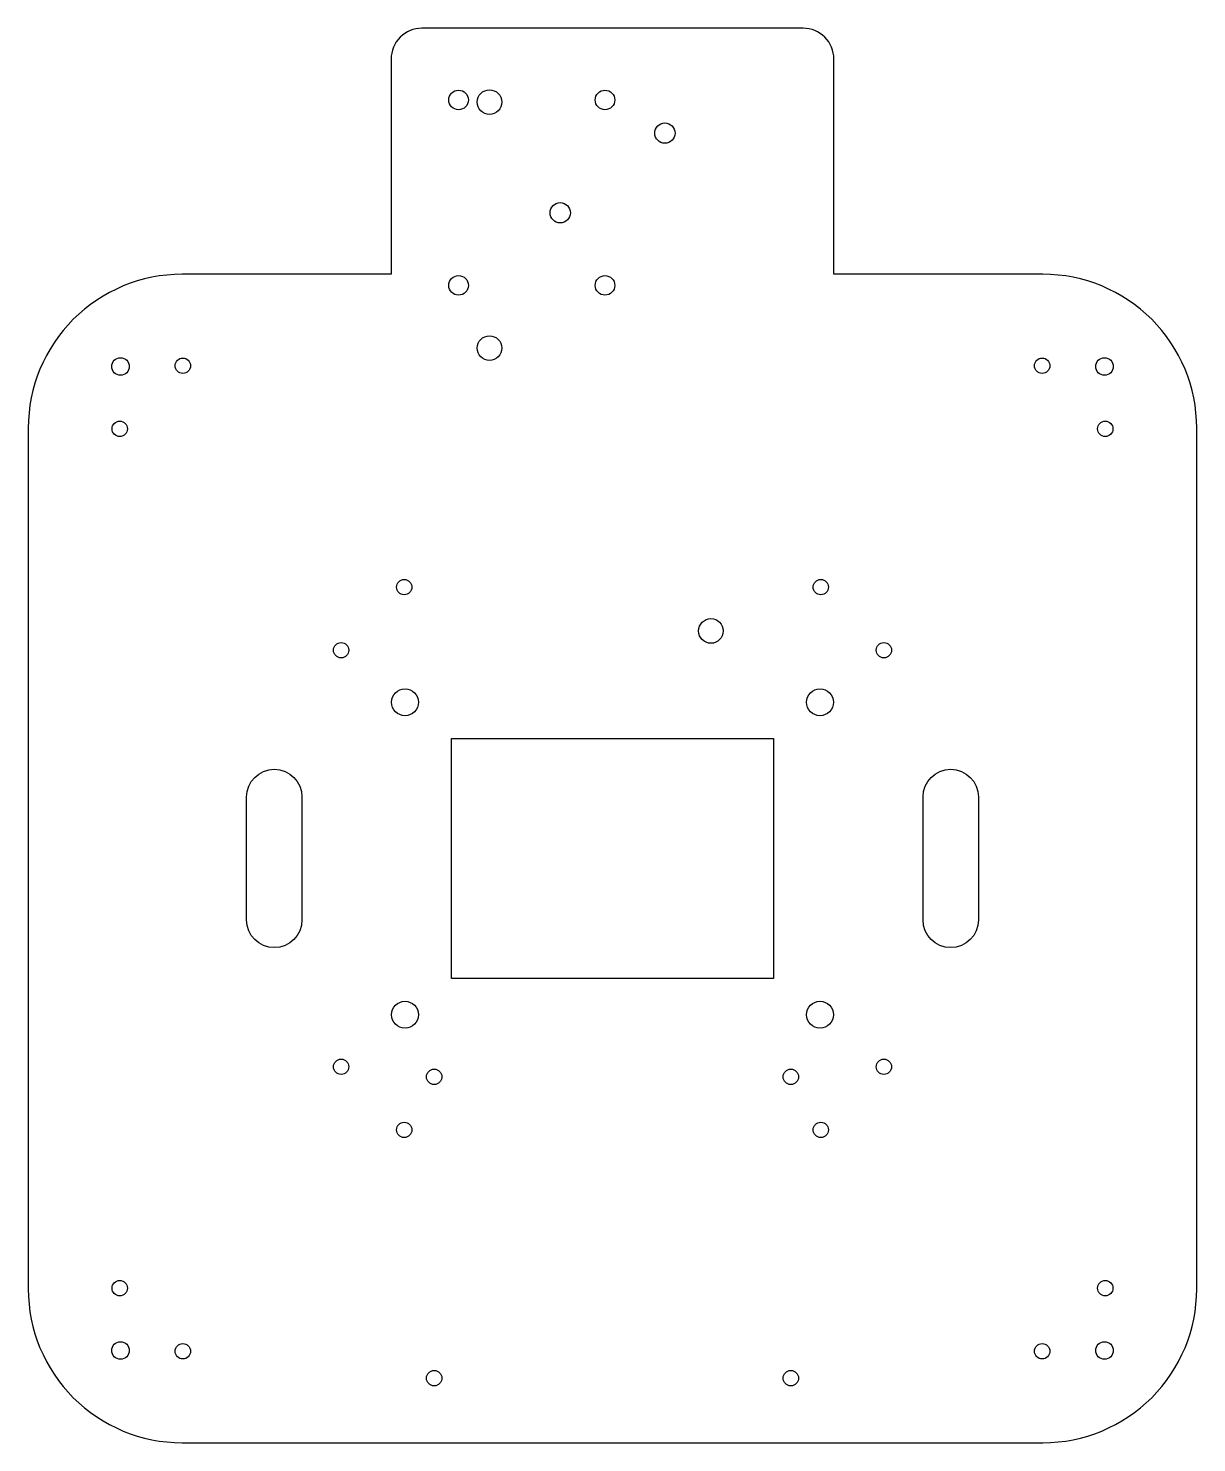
# Model space of a CAD drawing. Header units: millimetres. Extents: x -95 to 95, y -95 to 135.
import ezdxf

# ---------------------------------------------------------------- set-up
doc = ezdxf.new("R2010")
doc.units = ezdxf.units.MM

msp = doc.modelspace()

# ---------------------------------------------------------------- linework, layer by layer
for points in [[(36, 130, 0.414214), (31, 135), (-31, 135, 0.414214), (-36, 130), (-36, 95), (-70, 95, 0.414214), (-95, 70), (-95, -70, 0.414214), (-70, -95), (70, -95, 0.414214), (95, -70), (95, 70, 0.414214), (70, 95), (36, 95)], [(-59.5, -10), (-59.5, 10, -1), (-50.5, 10), (-50.5, -10, -1)], [(50.5, -10), (50.5, 10, -1), (59.5, 10), (59.5, -10, -1)]]:
    msp.add_lwpolyline(points, format="xyb", close=True)
msp.add_lwpolyline([(26.2, 19.5), (26.2, -19.5), (-26.2, -19.5), (-26.2, 19.5)], close=True)
for centre, radius in [((-25.03, 123.35), 1.59), ((-20, 123), 2), ((-1.22, 123.35), 1.59), ((8.52, 117.95), 1.65), ((-8.5, 105), 1.65), ((-25.03, 93.19), 1.59), ((-1.22, 93.19), 1.59), ((-20, 83), 2), ((-80, 80), 1.43), ((-69.87, 80.13), 1.25), ((69.87, 80.13), 1.25), ((80, 80), 1.43), ((-80.13, 69.87), 1.25), ((80.13, 69.87), 1.25), ((-33.87, 44.13), 1.25), ((33.87, 44.13), 1.25), ((16, 37), 2), ((-44.13, 33.87), 1.25), ((44.13, 33.87), 1.25), ((-33.74, 25.4), 2.18), ((33.74, 25.4), 2.18), ((-33.74, -25.4), 2.18), ((33.74, -25.4), 2.18), ((-44.13, -33.87), 1.25), ((-29, -35.5), 1.25), ((29, -35.5), 1.25), ((44.13, -33.87), 1.25), ((-33.87, -44.13), 1.25), ((33.87, -44.13), 1.25), ((-80.13, -69.87), 1.25), ((80.13, -69.87), 1.25), ((-80, -80), 1.43), ((-69.87, -80.13), 1.25), ((69.87, -80.13), 1.25), ((80, -80), 1.43), ((-29, -84.5), 1.25), ((29, -84.5), 1.25)]:
    msp.add_circle(centre, radius)

doc.saveas('drawing.dxf')
